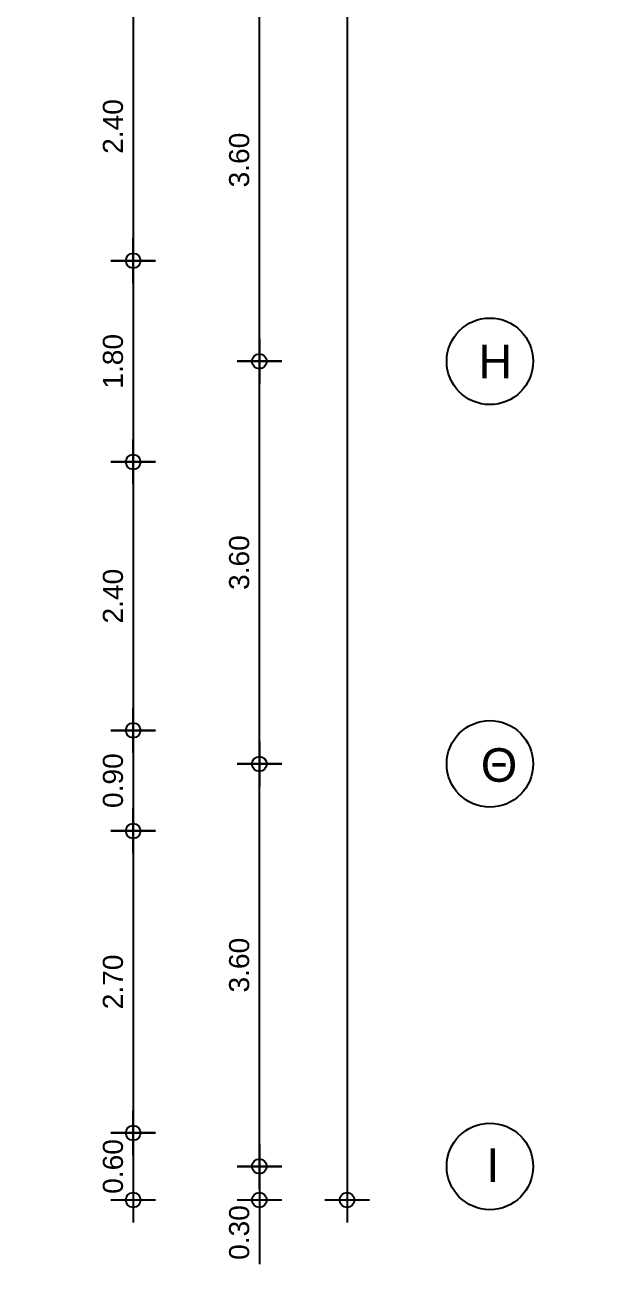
# Model space of a CAD drawing. Header units: metres. Extents: x -11 to 85, y -301 to 135.
# Drawn here: x 48.68 to 53.76, y 89.66 to 100.75 of the extents above; entities that cross this region are included whole.
import ezdxf

# ---------------------------------------------------------------- set-up
doc = ezdxf.new("R2010")
doc.units = ezdxf.units.M
doc.header["$LTSCALE"] = 0.036
doc.header["$PDMODE"] = 2
doc.layers.add('arxitek doma', color=252, linetype='Continuous')
doc.layers.add('DIMBLK', color=252, linetype='Continuous')
doc.styles.add('COMU-N', font='arial.ttf')
doc.styles.get("Standard").update_dxf_attribs({"font": 'arial.ttf'})
doc.dimstyles.new('CADWDOT', dxfattribs={"dimscale": 0.1, "dimtxt": 1.8, "dimasz": 0.08, "dimexe": 2, "dimexo": 0, "dimgap": 0.09, "dimtad": 0, "dimrnd": 0.001, "dimzin": 0, "dimdsep": 46, "dimtxsty": 'Standard', "dimblk1": 'ARTDIM', "dimblk2": 'ARTDIM', "dimsah": 1, "dimcen": 0.09, "dimdle": 0.05, "dimse1": 1, "dimse2": 1, "dimadec": 0, "dimazin": 0, "dimtfac": 1, "dimtmove": 0, "dimatfit": 3, "dimldrblk": 'ARTDIM', "dimfxl": 2, "dimtvp": 0.9999, "dimtolj": 1, "dimtzin": 0, "dimarcsym": 0})

# ---------------------------------------------------------------- blocks, each defined once
blk = doc.blocks.new('ARTDIM')
at = {"layer": 'DIMBLK'}
for p, q in [((0, -24.9975), (0, 24.9975)), ((-24.9975, 0), (24.9975, 0))]:
    blk.add_line(p, q, dxfattribs=at)
blk.add_circle((0, 0), 8.25, dxfattribs=at)
blk = doc.blocks.new('*D1725')
at = {"layer": 'arxitek doma', "color": 0, "lineweight": -2}
blk.add_line((51.562, 119.63), (51.562, 90.246), dxfattribs=at)
at = {"layer": 'Defpoints', "color": 0, "transparency": 16777216}
for p in [(48.677, 119.638), (48.677, 90.238), (51.562, 90.238)]:
    blk.add_point(p, dxfattribs=at)
at = {"layer": 'arxitek doma', "color": 0, "lineweight": -2, "xscale": 0.008, "yscale": 0.008, "zscale": 0.008}
for p, rotation in [((51.562, 119.638), 90), ((51.562, 90.238), 270)]:
    blk.add_blockref('ARTDIM', p, dxfattribs=dict(at, rotation=rotation))
at = {"layer": 'arxitek doma', "color": 0, "insert": (51.382, 104.938), "char_height": 0.18, "attachment_point": 5, "rotation": 90}
blk.add_mtext('\\A1;29.40', dxfattribs=at)
blk = doc.blocks.new('*D1726')
at = {"layer": 'arxitek doma', "color": 0, "lineweight": -2}
for p, q in [((50.777, 90.53), (50.777, 90.246)), ((50.777, 90.238), (50.777, 89.664))]:
    blk.add_line(p, q, dxfattribs=at)
at = {"layer": 'Defpoints', "color": 0, "transparency": 16777216}
for p in [(48.677, 90.538), (48.677, 90.238), (50.777, 90.238)]:
    blk.add_point(p, dxfattribs=at)
at = {"layer": 'arxitek doma', "color": 0, "lineweight": -2, "xscale": 0.008, "yscale": 0.008, "zscale": 0.008}
for p, rotation in [((50.777, 90.538), 90), ((50.777, 90.238), 270)]:
    blk.add_blockref('ARTDIM', p, dxfattribs=dict(at, rotation=rotation))
at = {"layer": 'arxitek doma', "color": 0, "insert": (50.597, 89.947), "char_height": 0.18, "attachment_point": 5, "rotation": 90}
blk.add_mtext('\\A1;0.30', dxfattribs=at)
blk = doc.blocks.new('*D1727')
at = {"layer": 'arxitek doma', "color": 0, "lineweight": -2}
blk.add_line((50.777, 90.546), (50.777, 94.13), dxfattribs=at)
at = {"layer": 'Defpoints', "color": 0, "transparency": 16777216}
for p in [(50.777, 94.138), (53.757, 94.138), (48.677, 90.538)]:
    blk.add_point(p, dxfattribs=at)
at = {"layer": 'arxitek doma', "color": 0, "lineweight": -2, "xscale": 0.008, "yscale": 0.008, "zscale": 0.008}
for p, rotation in [((50.777, 94.138), 90), ((50.777, 90.538), 270)]:
    blk.add_blockref('ARTDIM', p, dxfattribs=dict(at, rotation=rotation))
at = {"layer": 'arxitek doma', "color": 0, "insert": (50.597, 92.338), "char_height": 0.18, "attachment_point": 5, "rotation": 90}
blk.add_mtext('\\A1;3.60', dxfattribs=at)
blk = doc.blocks.new('*D1728')
at = {"layer": 'arxitek doma', "color": 0, "lineweight": -2}
blk.add_line((50.777, 94.146), (50.777, 97.73), dxfattribs=at)
at = {"layer": 'Defpoints', "color": 0, "transparency": 16777216}
for p in [(50.777, 97.738), (53.757, 97.738), (53.757, 94.138)]:
    blk.add_point(p, dxfattribs=at)
at = {"layer": 'arxitek doma', "color": 0, "lineweight": -2, "xscale": 0.008, "yscale": 0.008, "zscale": 0.008}
for p, rotation in [((50.777, 97.738), 90), ((50.777, 94.138), 270)]:
    blk.add_blockref('ARTDIM', p, dxfattribs=dict(at, rotation=rotation))
at = {"layer": 'arxitek doma', "color": 0, "insert": (50.597, 95.938), "char_height": 0.18, "attachment_point": 5, "rotation": 90}
blk.add_mtext('\\A1;3.60', dxfattribs=at)
blk = doc.blocks.new('*D1729')
at = {"layer": 'arxitek doma', "color": 0, "lineweight": -2}
blk.add_line((50.777, 97.746), (50.777, 101.33), dxfattribs=at)
at = {"layer": 'Defpoints', "color": 0, "transparency": 16777216}
for p in [(50.777, 101.338), (53.757, 101.338), (53.757, 97.738)]:
    blk.add_point(p, dxfattribs=at)
at = {"layer": 'arxitek doma', "color": 0, "lineweight": -2, "xscale": 0.008, "yscale": 0.008, "zscale": 0.008}
for p, rotation in [((50.777, 101.338), 90), ((50.777, 97.738), 270)]:
    blk.add_blockref('ARTDIM', p, dxfattribs=dict(at, rotation=rotation))
at = {"layer": 'arxitek doma', "color": 0, "insert": (50.597, 99.538), "char_height": 0.18, "attachment_point": 5, "rotation": 90}
blk.add_mtext('\\A1;3.60', dxfattribs=at)
blk = doc.blocks.new('*D1747')
at = {"layer": 'arxitek doma', "color": 0, "lineweight": -2}
blk.add_line((49.647, 101.03), (49.647, 98.646), dxfattribs=at)
at = {"layer": 'Defpoints', "color": 0, "transparency": 16777216}
for p in [(48.677, 101.038), (48.677, 98.638), (49.647, 98.638)]:
    blk.add_point(p, dxfattribs=at)
at = {"layer": 'arxitek doma', "color": 0, "lineweight": -2, "xscale": 0.008, "yscale": 0.008, "zscale": 0.008}
for p, rotation in [((49.647, 101.038), 90), ((49.647, 98.638), 270)]:
    blk.add_blockref('ARTDIM', p, dxfattribs=dict(at, rotation=rotation))
at = {"layer": 'arxitek doma', "color": 0, "insert": (49.467, 99.838), "char_height": 0.18, "attachment_point": 5, "rotation": 90}
blk.add_mtext('\\A1;2.40', dxfattribs=at)
blk = doc.blocks.new('*D1748')
at = {"layer": 'arxitek doma', "color": 0, "lineweight": -2}
blk.add_line((49.647, 98.63), (49.647, 96.846), dxfattribs=at)
at = {"layer": 'Defpoints', "color": 0, "transparency": 16777216}
for p in [(48.677, 98.638), (48.677, 96.838), (49.647, 96.838)]:
    blk.add_point(p, dxfattribs=at)
at = {"layer": 'arxitek doma', "color": 0, "lineweight": -2, "xscale": 0.008, "yscale": 0.008, "zscale": 0.008}
for p, rotation in [((49.647, 98.638), 90), ((49.647, 96.838), 270)]:
    blk.add_blockref('ARTDIM', p, dxfattribs=dict(at, rotation=rotation))
at = {"layer": 'arxitek doma', "color": 0, "insert": (49.467, 97.738), "char_height": 0.18, "attachment_point": 5, "rotation": 90}
blk.add_mtext('\\A1;1.80', dxfattribs=at)
blk = doc.blocks.new('*D1749')
at = {"layer": 'arxitek doma', "color": 0, "lineweight": -2}
blk.add_line((49.647, 96.83), (49.647, 94.446), dxfattribs=at)
at = {"layer": 'Defpoints', "color": 0, "transparency": 16777216}
for p in [(48.677, 96.838), (48.677, 94.438), (49.647, 94.438)]:
    blk.add_point(p, dxfattribs=at)
at = {"layer": 'arxitek doma', "color": 0, "lineweight": -2, "xscale": 0.008, "yscale": 0.008, "zscale": 0.008}
for p, rotation in [((49.647, 96.838), 90), ((49.647, 94.438), 270)]:
    blk.add_blockref('ARTDIM', p, dxfattribs=dict(at, rotation=rotation))
at = {"layer": 'arxitek doma', "color": 0, "insert": (49.467, 95.638), "char_height": 0.18, "attachment_point": 5, "rotation": 90}
blk.add_mtext('\\A1;2.40', dxfattribs=at)
blk = doc.blocks.new('*D1750')
at = {"layer": 'arxitek doma', "color": 0, "lineweight": -2}
blk.add_line((49.647, 94.43), (49.647, 93.546), dxfattribs=at)
at = {"layer": 'Defpoints', "color": 0, "transparency": 16777216}
for p in [(48.677, 94.438), (48.677, 93.538), (49.647, 93.538)]:
    blk.add_point(p, dxfattribs=at)
at = {"layer": 'arxitek doma', "color": 0, "lineweight": -2, "xscale": 0.008, "yscale": 0.008, "zscale": 0.008}
for p, rotation in [((49.647, 94.438), 90), ((49.647, 93.538), 270)]:
    blk.add_blockref('ARTDIM', p, dxfattribs=dict(at, rotation=rotation))
at = {"layer": 'arxitek doma', "color": 0, "insert": (49.467, 93.988), "char_height": 0.18, "attachment_point": 5, "rotation": 90}
blk.add_mtext('\\A1;0.90', dxfattribs=at)
blk = doc.blocks.new('*D1751')
at = {"layer": 'arxitek doma', "color": 0, "lineweight": -2}
blk.add_line((49.647, 93.53), (49.647, 90.846), dxfattribs=at)
at = {"layer": 'Defpoints', "color": 0, "transparency": 16777216}
for p in [(48.677, 93.538), (48.677, 90.838), (49.647, 90.838)]:
    blk.add_point(p, dxfattribs=at)
at = {"layer": 'arxitek doma', "color": 0, "lineweight": -2, "xscale": 0.008, "yscale": 0.008, "zscale": 0.008}
for p, rotation in [((49.647, 93.538), 90), ((49.647, 90.838), 270)]:
    blk.add_blockref('ARTDIM', p, dxfattribs=dict(at, rotation=rotation))
at = {"layer": 'arxitek doma', "color": 0, "insert": (49.467, 92.188), "char_height": 0.18, "attachment_point": 5, "rotation": 90}
blk.add_mtext('\\A1;2.70', dxfattribs=at)
blk = doc.blocks.new('*D1752')
at = {"layer": 'arxitek doma', "color": 0, "lineweight": -2}
blk.add_line((49.647, 90.83), (49.647, 90.246), dxfattribs=at)
at = {"layer": 'Defpoints', "color": 0, "transparency": 16777216}
for p in [(48.677, 90.838), (48.677, 90.238), (49.647, 90.238)]:
    blk.add_point(p, dxfattribs=at)
at = {"layer": 'arxitek doma', "color": 0, "lineweight": -2, "xscale": 0.008, "yscale": 0.008, "zscale": 0.008}
for p, rotation in [((49.647, 90.838), 90), ((49.647, 90.238), 270)]:
    blk.add_blockref('ARTDIM', p, dxfattribs=dict(at, rotation=rotation))
at = {"layer": 'arxitek doma', "color": 0, "insert": (49.467, 90.538), "char_height": 0.18, "attachment_point": 5, "rotation": 90}
blk.add_mtext('\\A1;0.60', dxfattribs=at)

msp = doc.modelspace()

# ---------------------------------------------------------------- linework, layer by layer
at = {"layer": 'arxitek doma'}
for centre in [(52.841, 97.738, 3), (52.841, 94.138, 3), (52.841, 90.538, 3)]:
    msp.add_circle(centre, 0.387, dxfattribs=at)

# ---------------------------------------------------------------- texts
at = {"layer": 'arxitek doma', "style": 'COMU-N'}
for s, p in [('Η', (52.739, 97.586, 3)), ('Θ', (52.76, 93.978, 3)), ('Ι', (52.808, 90.4, 3))]:
    msp.add_text(s, height=0.3, dxfattribs=at).set_placement(p)

# ---------------------------------------------------------------- dimensions: what is measured, and where the dimension line sits
at = {"layer": 'arxitek doma'}
for base, p1, p2, picture, middle in [((51.562, 90.238, 3), (48.677, 119.638, 3), (48.677, 90.238, 3), '*D1725', (51.382, 104.938, 3)), ((50.777, 101.338, 3), (53.757, 97.738, 3), (53.757, 101.338, 3), '*D1729', (50.597, 99.538, 3)), ((49.647, 98.638, 3), (48.677, 101.038, 3), (48.677, 98.638, 3), '*D1747', (49.467, 99.838, 3)), ((49.647, 96.838, 3), (48.677, 98.638, 3), (48.677, 96.838, 3), '*D1748', (49.467, 97.738, 3)), ((50.777, 97.738, 3), (53.757, 94.138, 3), (53.757, 97.738, 3), '*D1728', (50.597, 95.938, 3)), ((49.647, 94.438, 3), (48.677, 96.838, 3), (48.677, 94.438, 3), '*D1749', (49.467, 95.638, 3)), ((49.647, 93.538, 3), (48.677, 94.438, 3), (48.677, 93.538, 3), '*D1750', (49.467, 93.988, 3)), ((50.777, 94.138, 3), (48.677, 90.538, 3), (53.757, 94.138, 3), '*D1727', (50.597, 92.338, 3)), ((49.647, 90.838, 3), (48.677, 93.538, 3), (48.677, 90.838, 3), '*D1751', (49.467, 92.188, 3)), ((49.647, 90.238, 3), (48.677, 90.838, 3), (48.677, 90.238, 3), '*D1752', (49.467, 90.538, 3)), ((50.777, 90.238, 3), (48.677, 90.538, 3), (48.677, 90.238, 3), '*D1726', (50.597, 89.947, 3))]:
    dim = msp.add_linear_dim(base=base, p1=p1, p2=p2, angle=90, dimstyle='CADWDOT', dxfattribs=at)
    dim.commit()
    dim.dimension.update_dxf_attribs({"geometry": picture, "text_midpoint": middle})

doc.saveas('drawing.dxf')
